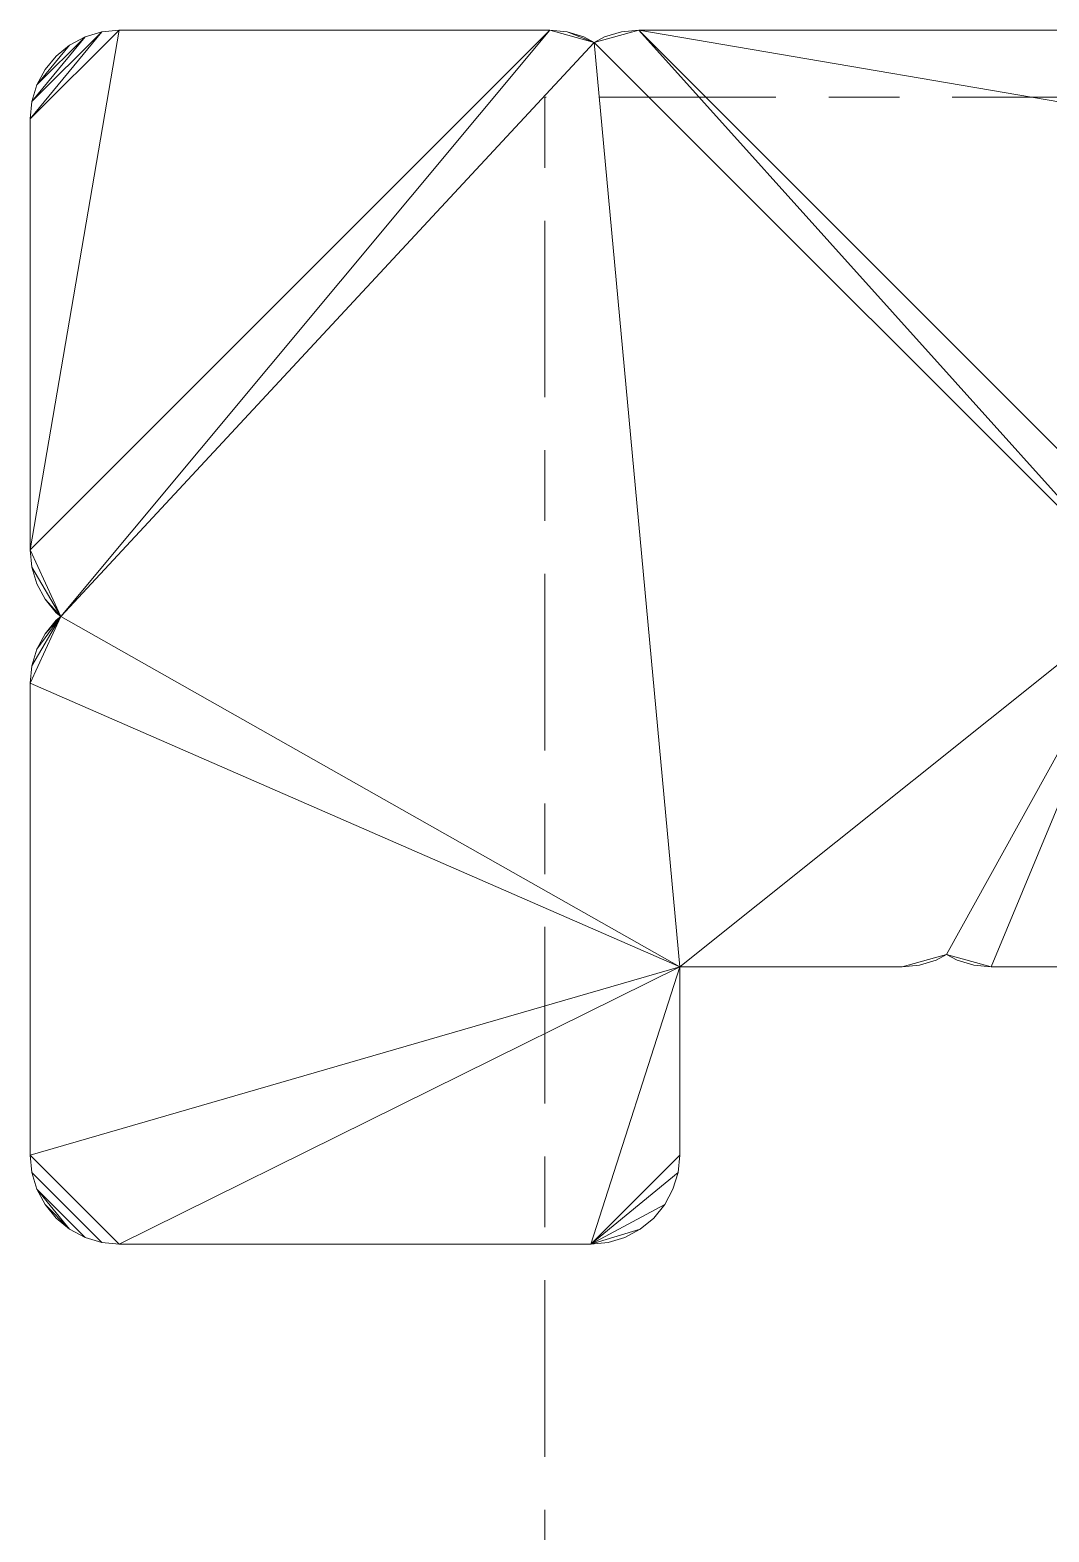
# Model space of a CAD drawing. Header units: millimetres. Extents: x -38221 to 49500, y -52000 to 43639.
# Drawn here: x -18721 to -9559, y -1045 to 12458 of the extents above; entities that cross this region are included whole.
import ezdxf

# ---------------------------------------------------------------- set-up
doc = ezdxf.new("R2010")
doc.units = ezdxf.units.MM
doc.linetypes.add('Centro _1_', pattern=[3175, 635, -476.25, 1587.5, -476.25])
doc.layers.add('A-FLOR-LEVL-OTLN', color=51, linetype='Continuous', lineweight=9)
doc.layers.add('A-MASS-____-OTLN', color=70, linetype='Continuous', lineweight=9)

msp = doc.modelspace()

# ---------------------------------------------------------------- linework, layer by layer
at = {"layer": 'A-FLOR-LEVL-OTLN', "linetype": 'Centro _1_'}
for p, q in [((-14091, 11855), (-14091, -11741)), ((14496, 11855), (-14091, 11855)), ((-14091, 11855, 4000), (-14091, -11741, 4000)), ((14496, 11855, 4000), (-14091, 11855, 4000))]:
    msp.add_line(p, q, dxfattribs=at)

# ---------------------------------------------------------------- meshes
at = {"layer": 'A-MASS-____-OTLN', "transparency": 33554560}
mesh = msp.add_polyface(dxfattribs=at)
corners = [(-18721, 6585, 3200), (-18721, 2342, 3200), (-18706, 2186, 3200), (-18660, 2036, 3200), (-18586, 1898, 3200), (-18487, 1777, 3200), (-18366, 1677, 3200), (-18227, 1603, 3200), (-18077, 1558, 3200), (-17921, 1542, 3200), (-13679, 1542, 3200), (-13523, 1558, 3200), (-13373, 1603, 3200), (-13234, 1677, 3200), (-13113, 1777, 3200), (-13014, 1898, 3200), (-12940, 2036, 3200), (-12894, 2186, 3200), (-12879, 2342, 3200), (-12879, 4035, 3200), (-10879, 4035, 3200), (-10723, 4050, 3200), (-10573, 4096, 3200), (-10479, 4146, 3200), (-10385, 4096, 3200), (-10235, 4050, 3200), (-10079, 4035, 3200), (-8079, 4035, 3200), (-7923, 4050, 3200), (-7773, 4096, 3200), (-7634, 4170, 3200), (-7513, 4269, 3200), (-7414, 4390, 3200), (-7340, 4529, 3200), (-7294, 4679, 3200), (-7279, 4835, 3200), (-7279, 6585, 3200), (-7294, 6741, 3200), (-7340, 6891, 3200), (-7414, 7029, 3200), (-7513, 7151, 3200), (-7634, 7250, 3200), (-7773, 7324, 3200), (-7923, 7369, 3200), (-8079, 7385, 3200), (-8686, 7385, 3200), (-8636, 7479, 3200), (-8591, 7629, 3200), (-8575, 7785, 3200), (-8575, 11658, 3200), (-8591, 11814, 3200), (-8636, 11964, 3200), (-8710, 12102, 3200), (-8810, 12223, 3200), (-8931, 12323, 3200), (-9069, 12397, 3200), (-9219, 12442, 3200), (-9375, 12458, 3200), (-13248, 12458, 3200), (-13404, 12442, 3200), (-13554, 12397, 3200), (-13648, 12347, 3200), (-13742, 12397, 3200), (-13892, 12442, 3200), (-14048, 12458, 3200), (-17921, 12458, 3200), (-18077, 12442, 3200), (-18227, 12397, 3200), (-18366, 12323, 3200), (-18487, 12223, 3200), (-18586, 12102, 3200), (-18660, 11964, 3200), (-18706, 11814, 3200), (-18721, 11658, 3200), (-18721, 7785, 3200), (-18706, 7629, 3200), (-18660, 7479, 3200), (-18586, 7340, 3200), (-18487, 7219, 3200), (-18445, 7185, 3200), (-18487, 7151, 3200), (-18586, 7029, 3200), (-18660, 6891, 3200), (-18706, 6741, 3200)]
mesh.append_faces([[corners[k] for k in face] for face in [(6, 3, 4, 5), (34, 31, 32, 33)]], dxfattribs={"vtx0": -1})
mesh.append_faces([[corners[k] for k in face] for face in [(35, 31, 34)]], dxfattribs={"vtx0": -1, "vtx1": -1})
mesh.append_faces([[corners[k] for k in face] for face in [(23, 26, 45), (61, 19, 45)]], dxfattribs={"vtx0": -1, "vtx1": -1, "vtx2": -1})
mesh.append_faces([[corners[k] for k in face] for face in [(79, 19, 61, 64), (58, 61, 45, 48)]], dxfattribs={"vtx0": -1, "vtx1": -1, "vtx2": -1, "vtx3": -1})
mesh.append_faces([[corners[k] for k in face] for face in [(19, 9, 10, 18), (65, 73, 74, 64), (45, 35, 36, 44), (58, 48, 49), (56, 51, 52, 55), (57, 50, 51, 56)]], dxfattribs={"vtx0": -1, "vtx2": -1})
mesh.append_faces([[corners[k] for k in face] for face in [(19, 0, 1, 9), (79, 83, 0, 19), (45, 19, 20, 23), (45, 26, 27, 35)]], dxfattribs={"vtx0": -1, "vtx2": -1, "vtx3": -1})
mesh.append_faces([[corners[k] for k in face] for face in [(79, 75, 76, 77), (10, 15, 16, 17), (35, 29, 30, 31), (36, 40, 41, 42), (36, 38, 39, 40)]], dxfattribs={"vtx0": -1, "vtx3": -1})
mesh.append_faces([[corners[k] for k in face] for face in [(80, 81, 79), (78, 79, 77), (47, 48, 45, 46)]], dxfattribs={"vtx1": -1})
mesh.append_faces([[corners[k] for k in face] for face in [(82, 83, 79, 81), (6, 7, 3), (14, 15, 10, 13), (65, 66, 73), (17, 18, 10), (28, 29, 35, 27), (43, 44, 36, 42)]], dxfattribs={"vtx1": -1, "vtx2": -1})
mesh.append_faces([[corners[k] for k in face] for face in [(74, 75, 79, 64)]], dxfattribs={"vtx1": -1, "vtx2": -1, "vtx3": -1})
mesh.append_faces([[corners[k] for k in face] for face in [(1, 2, 8, 9), (2, 3, 7, 8), (71, 72, 67, 68), (72, 73, 66, 67), (49, 50, 57, 58)]], dxfattribs={"vtx1": -1, "vtx3": -1})
mesh.append_faces([[corners[k] for k in face] for face in [(59, 60, 61, 58), (21, 22, 23, 20), (53, 54, 55, 52), (36, 37, 38)]], dxfattribs={"vtx2": -1})
mesh.append_faces([[corners[k] for k in face] for face in [(10, 11, 12, 13), (68, 69, 70, 71), (61, 62, 63, 64), (23, 24, 25, 26)]], dxfattribs={"vtx3": -1})
mesh = msp.add_polyface(dxfattribs=at)
corners = [(-18721, 6585), (-18706, 6741), (-18660, 6891), (-18586, 7029), (-18487, 7151), (-18445, 7185), (-18487, 7219), (-18586, 7340), (-18660, 7479), (-18706, 7629), (-18721, 7785), (-18721, 11658), (-18706, 11814), (-18660, 11964), (-18586, 12102), (-18487, 12223), (-18366, 12323), (-18227, 12397), (-18077, 12442), (-17921, 12458), (-14048, 12458), (-13892, 12442), (-13742, 12397), (-13648, 12347), (-13554, 12397), (-13404, 12442), (-13248, 12458), (-9375, 12458), (-9219, 12442), (-9069, 12397), (-8931, 12323), (-8810, 12223), (-8710, 12102), (-8636, 11964), (-8591, 11814), (-8575, 11658), (-8575, 7785), (-8591, 7629), (-8636, 7479), (-8686, 7385), (-8079, 7385), (-7923, 7369), (-7773, 7324), (-7634, 7250), (-7513, 7151), (-7414, 7029), (-7340, 6891), (-7294, 6741), (-7279, 6585), (-7279, 4835), (-7294, 4679), (-7340, 4529), (-7414, 4390), (-7513, 4269), (-7634, 4170), (-7773, 4096), (-7923, 4050), (-8079, 4035), (-10079, 4035), (-10235, 4050), (-10385, 4096), (-10479, 4146), (-10573, 4096), (-10723, 4050), (-10879, 4035), (-12879, 4035), (-12879, 2342), (-12894, 2186), (-12940, 2036), (-13014, 1898), (-13113, 1777), (-13234, 1677), (-13373, 1603), (-13523, 1558), (-13679, 1542), (-17921, 1542), (-18077, 1558), (-18227, 1603), (-18366, 1677), (-18487, 1777), (-18586, 1898), (-18660, 2036), (-18706, 2186), (-18721, 2342)]
mesh.append_faces([[corners[k] for k in face] for face in [(39, 36, 37, 38), (80, 78, 79)]], dxfattribs={"vtx0": -1})
mesh.append_faces([[corners[k] for k in face] for face in [(50, 53, 49), (17, 13, 16)]], dxfattribs={"vtx0": -1, "vtx1": -1})
mesh.append_faces([[corners[k] for k in face] for face in [(58, 61, 39, 57), (36, 39, 26, 35), (39, 23, 26)]], dxfattribs={"vtx0": -1, "vtx1": -1, "vtx2": -1})
mesh.append_faces([[corners[k] for k in face] for face in [(23, 39, 65, 5)]], dxfattribs={"vtx0": -1, "vtx1": -1, "vtx2": -1, "vtx3": -1})
mesh.append_faces([[corners[k] for k in face] for face in [(39, 61, 64, 65), (23, 5, 20, 21)]], dxfattribs={"vtx0": -1, "vtx1": -1, "vtx3": -1})
mesh.append_faces([[corners[k] for k in face] for face in [(35, 26, 27, 34), (83, 75, 76, 82), (82, 76, 77, 81), (81, 77, 78, 80), (11, 18, 19, 10)]], dxfattribs={"vtx0": -1, "vtx2": -1})
mesh.append_faces([[corners[k] for k in face] for face in [(39, 48, 49, 57), (65, 74, 75, 83), (65, 83, 0, 5), (10, 19, 20, 5)]], dxfattribs={"vtx0": -1, "vtx2": -1, "vtx3": -1})
mesh.append_faces([[corners[k] for k in face] for face in [(49, 53, 54, 55), (49, 55, 56, 57), (74, 67, 68, 69), (5, 7, 8, 9)]], dxfattribs={"vtx0": -1, "vtx3": -1})
mesh.append_faces([[corners[k] for k in face] for face in [(63, 64, 61, 62), (22, 23, 21)]], dxfattribs={"vtx1": -1})
mesh.append_faces([[corners[k] for k in face] for face in [(66, 67, 74, 65), (44, 45, 48, 43), (42, 43, 48, 41), (40, 41, 48, 39), (70, 71, 74, 69), (1, 2, 5, 0), (9, 10, 5), (11, 12, 18)]], dxfattribs={"vtx1": -1, "vtx2": -1})
mesh.append_faces([[corners[k] for k in face] for face in [(33, 34, 27, 28), (28, 29, 32, 33), (17, 18, 12, 13)]], dxfattribs={"vtx1": -1, "vtx3": -1})
mesh.append_faces([[corners[k] for k in face] for face in [(59, 60, 61, 58), (46, 47, 48, 45), (72, 73, 74, 71), (3, 4, 5, 2), (14, 15, 16, 13), (5, 6, 7)]], dxfattribs={"vtx2": -1})
mesh.append_faces([[corners[k] for k in face] for face in [(50, 51, 52, 53), (29, 30, 31, 32), (23, 24, 25, 26)]], dxfattribs={"vtx3": -1})
mesh = msp.add_polyface(dxfattribs=at)
corners = [(-18227, 12397, 3200), (-18077, 12442, 3200), (-18077, 12442), (-18227, 12397)]
mesh.append_faces([[corners[k] for k in face] for face in [(3, 0, 1, 2)]])
mesh = msp.add_polyface(dxfattribs=at)
corners = [(-18077, 12442, 3200), (-17921, 12458, 3200), (-17921, 12458), (-18077, 12442)]
mesh.append_faces([[corners[k] for k in face] for face in [(0, 1, 2, 3)]])
mesh = msp.add_polyface(dxfattribs=at)
corners = [(-17921, 12458, 3200), (-14048, 12458, 3200), (-14048, 12458), (-17921, 12458)]
mesh.append_faces([[corners[k] for k in face] for face in [(0, 1, 2, 3)]])
mesh = msp.add_polyface(dxfattribs=at)
corners = [(-14048, 12458, 3200), (-13892, 12442, 3200), (-13892, 12442), (-14048, 12458)]
mesh.append_faces([[corners[k] for k in face] for face in [(3, 0, 1, 2)]])
mesh = msp.add_polyface(dxfattribs=at)
corners = [(-13892, 12442, 3200), (-13742, 12397, 3200), (-13742, 12397), (-13892, 12442)]
mesh.append_faces([[corners[k] for k in face] for face in [(0, 1, 2, 3)]])
mesh = msp.add_polyface(dxfattribs=at)
corners = [(-13554, 12397, 3200), (-13404, 12442, 3200), (-13404, 12442), (-13554, 12397)]
mesh.append_faces([[corners[k] for k in face] for face in [(0, 1, 2, 3)]])
mesh = msp.add_polyface(dxfattribs=at)
corners = [(-13404, 12442, 3200), (-13248, 12458, 3200), (-13248, 12458), (-13404, 12442)]
mesh.append_faces([[corners[k] for k in face] for face in [(0, 1, 2, 3)]])
mesh = msp.add_polyface(dxfattribs=at)
corners = [(-13248, 12458, 3200), (-9375, 12458, 3200), (-9375, 12458), (-13248, 12458)]
mesh.append_faces([[corners[k] for k in face] for face in [(0, 1, 2, 3)]])
mesh = msp.add_polyface(dxfattribs=at)
corners = [(-18487, 12223, 3200), (-18366, 12323, 3200), (-18366, 12323), (-18487, 12223)]
mesh.append_faces([[corners[k] for k in face] for face in [(3, 0, 1, 2)]])
mesh = msp.add_polyface(dxfattribs=at)
corners = [(-18366, 12323, 3200), (-18227, 12397, 3200), (-18227, 12397), (-18366, 12323)]
mesh.append_faces([[corners[k] for k in face] for face in [(0, 1, 2, 3)]])
mesh = msp.add_polyface(dxfattribs=at)
corners = [(-13742, 12397, 3200), (-13648, 12347, 3200), (-13648, 12347), (-13742, 12397)]
mesh.append_faces([[corners[k] for k in face] for face in [(3, 0, 1, 2)]])
mesh = msp.add_polyface(dxfattribs=at)
corners = [(-13648, 12347, 3200), (-13554, 12397, 3200), (-13554, 12397), (-13648, 12347)]
mesh.append_faces([[corners[k] for k in face] for face in [(0, 1, 2, 3)]])
mesh = msp.add_polyface(dxfattribs=at)
corners = [(-18586, 12102, 3200), (-18487, 12223, 3200), (-18487, 12223), (-18586, 12102)]
mesh.append_faces([[corners[k] for k in face] for face in [(0, 1, 2, 3)]])
mesh = msp.add_polyface(dxfattribs=at)
corners = [(-18660, 11964, 3200), (-18586, 12102, 3200), (-18586, 12102), (-18660, 11964)]
mesh.append_faces([[corners[k] for k in face] for face in [(3, 0, 1, 2)]])
mesh = msp.add_polyface(dxfattribs=at)
corners = [(-18706, 11814, 3200), (-18660, 11964, 3200), (-18660, 11964), (-18706, 11814)]
mesh.append_faces([[corners[k] for k in face] for face in [(0, 1, 2, 3)]])
mesh = msp.add_polyface(dxfattribs=at)
corners = [(-18721, 11658, 3200), (-18706, 11814, 3200), (-18706, 11814), (-18721, 11658)]
mesh.append_faces([[corners[k] for k in face] for face in [(0, 1, 2, 3)]])
mesh = msp.add_polyface(dxfattribs=at)
corners = [(-18721, 7785, 3200), (-18721, 11658, 3200), (-18721, 11658), (-18721, 7785)]
mesh.append_faces([[corners[k] for k in face] for face in [(0, 1, 2, 3)]])
mesh = msp.add_polyface(dxfattribs=at)
corners = [(-18706, 7629, 3200), (-18721, 7785, 3200), (-18721, 7785), (-18706, 7629)]
mesh.append_faces([[corners[k] for k in face] for face in [(0, 1, 2, 3)]])
mesh = msp.add_polyface(dxfattribs=at)
corners = [(-18660, 7479, 3200), (-18706, 7629, 3200), (-18706, 7629), (-18660, 7479)]
mesh.append_faces([[corners[k] for k in face] for face in [(0, 1, 2, 3)]])
mesh = msp.add_polyface(dxfattribs=at)
corners = [(-18586, 7340, 3200), (-18660, 7479, 3200), (-18660, 7479), (-18586, 7340)]
mesh.append_faces([[corners[k] for k in face] for face in [(0, 1, 2, 3)]])
mesh = msp.add_polyface(dxfattribs=at)
corners = [(-18487, 7219, 3200), (-18586, 7340, 3200), (-18586, 7340), (-18487, 7219)]
mesh.append_faces([[corners[k] for k in face] for face in [(0, 1, 2, 3)]])
mesh = msp.add_polyface(dxfattribs=at)
corners = [(-18445, 7185, 3200), (-18487, 7219, 3200), (-18487, 7219), (-18445, 7185)]
mesh.append_faces([[corners[k] for k in face] for face in [(0, 1, 2, 3)]])
mesh = msp.add_polyface(dxfattribs=at)
corners = [(-18487, 7151, 3200), (-18445, 7185, 3200), (-18445, 7185), (-18487, 7151)]
mesh.append_faces([[corners[k] for k in face] for face in [(0, 1, 2, 3)]])
mesh = msp.add_polyface(dxfattribs=at)
corners = [(-18660, 6891, 3200), (-18586, 7029, 3200), (-18586, 7029), (-18660, 6891)]
mesh.append_faces([[corners[k] for k in face] for face in [(3, 0, 1, 2)]])
mesh = msp.add_polyface(dxfattribs=at)
corners = [(-18586, 7029, 3200), (-18487, 7151, 3200), (-18487, 7151), (-18586, 7029)]
mesh.append_faces([[corners[k] for k in face] for face in [(0, 1, 2, 3)]])
mesh = msp.add_polyface(dxfattribs=at)
corners = [(-18706, 6741, 3200), (-18660, 6891, 3200), (-18660, 6891), (-18706, 6741)]
mesh.append_faces([[corners[k] for k in face] for face in [(0, 1, 2, 3)]])
mesh = msp.add_polyface(dxfattribs=at)
corners = [(-18721, 6585, 3200), (-18706, 6741, 3200), (-18706, 6741), (-18721, 6585)]
mesh.append_faces([[corners[k] for k in face] for face in [(0, 1, 2, 3)]])
mesh = msp.add_polyface(dxfattribs=at)
corners = [(-18721, 2342, 3200), (-18721, 6585, 3200), (-18721, 6585), (-18721, 2342)]
mesh.append_faces([[corners[k] for k in face] for face in [(0, 1, 2, 3)]])
mesh = msp.add_polyface(dxfattribs=at)
corners = [(-10573, 4096, 3200), (-10723, 4050, 3200), (-10723, 4050), (-10573, 4096)]
mesh.append_faces([[corners[k] for k in face] for face in [(0, 1, 2, 3)]])
mesh = msp.add_polyface(dxfattribs=at)
corners = [(-10479, 4146, 3200), (-10573, 4096, 3200), (-10573, 4096), (-10479, 4146)]
mesh.append_faces([[corners[k] for k in face] for face in [(0, 1, 2, 3)]])
mesh = msp.add_polyface(dxfattribs=at)
corners = [(-10385, 4096, 3200), (-10479, 4146, 3200), (-10479, 4146), (-10385, 4096)]
mesh.append_faces([[corners[k] for k in face] for face in [(3, 0, 1, 2)]])
mesh = msp.add_polyface(dxfattribs=at)
corners = [(-10235, 4050, 3200), (-10385, 4096, 3200), (-10385, 4096), (-10235, 4050)]
mesh.append_faces([[corners[k] for k in face] for face in [(0, 1, 2, 3)]])
mesh = msp.add_polyface(dxfattribs=at)
corners = [(-12879, 4035, 3200), (-12879, 2342, 3200), (-12879, 2342), (-12879, 4035)]
mesh.append_faces([[corners[k] for k in face] for face in [(0, 1, 2, 3)]])
mesh = msp.add_polyface(dxfattribs=at)
corners = [(-10879, 4035, 3200), (-12879, 4035, 3200), (-12879, 4035), (-10879, 4035)]
mesh.append_faces([[corners[k] for k in face] for face in [(0, 1, 2, 3)]])
mesh = msp.add_polyface(dxfattribs=at)
corners = [(-10723, 4050, 3200), (-10879, 4035, 3200), (-10879, 4035), (-10723, 4050)]
mesh.append_faces([[corners[k] for k in face] for face in [(3, 0, 1, 2)]])
mesh = msp.add_polyface(dxfattribs=at)
corners = [(-10079, 4035, 3200), (-10235, 4050, 3200), (-10235, 4050), (-10079, 4035)]
mesh.append_faces([[corners[k] for k in face] for face in [(3, 0, 1, 2)]])
mesh = msp.add_polyface(dxfattribs=at)
corners = [(-8079, 4035, 3200), (-10079, 4035, 3200), (-10079, 4035), (-8079, 4035)]
mesh.append_faces([[corners[k] for k in face] for face in [(3, 0, 1, 2)]])
mesh = msp.add_polyface(dxfattribs=at)
corners = [(-18706, 2186, 3200), (-18721, 2342, 3200), (-18721, 2342), (-18706, 2186)]
mesh.append_faces([[corners[k] for k in face] for face in [(0, 1, 2, 3)]])
mesh = msp.add_polyface(dxfattribs=at)
corners = [(-12879, 2342, 3200), (-12894, 2186, 3200), (-12894, 2186), (-12879, 2342)]
mesh.append_faces([[corners[k] for k in face] for face in [(0, 1, 2, 3)]])
mesh = msp.add_polyface(dxfattribs=at)
corners = [(-18660, 2036, 3200), (-18706, 2186, 3200), (-18706, 2186), (-18660, 2036)]
mesh.append_faces([[corners[k] for k in face] for face in [(0, 1, 2, 3)]])
mesh = msp.add_polyface(dxfattribs=at)
corners = [(-12894, 2186, 3200), (-12940, 2036, 3200), (-12940, 2036), (-12894, 2186)]
mesh.append_faces([[corners[k] for k in face] for face in [(0, 1, 2, 3)]])
mesh = msp.add_polyface(dxfattribs=at)
corners = [(-18586, 1898, 3200), (-18660, 2036, 3200), (-18660, 2036), (-18586, 1898)]
mesh.append_faces([[corners[k] for k in face] for face in [(0, 1, 2, 3)]])
mesh = msp.add_polyface(dxfattribs=at)
corners = [(-12940, 2036, 3200), (-13014, 1898, 3200), (-13014, 1898), (-12940, 2036)]
mesh.append_faces([[corners[k] for k in face] for face in [(0, 1, 2, 3)]])
mesh = msp.add_polyface(dxfattribs=at)
corners = [(-18487, 1777, 3200), (-18586, 1898, 3200), (-18586, 1898), (-18487, 1777)]
mesh.append_faces([[corners[k] for k in face] for face in [(0, 1, 2, 3)]])
mesh = msp.add_polyface(dxfattribs=at)
corners = [(-13014, 1898, 3200), (-13113, 1777, 3200), (-13113, 1777), (-13014, 1898)]
mesh.append_faces([[corners[k] for k in face] for face in [(0, 1, 2, 3)]])
mesh = msp.add_polyface(dxfattribs=at)
corners = [(-18366, 1677, 3200), (-18487, 1777, 3200), (-18487, 1777), (-18366, 1677)]
mesh.append_faces([[corners[k] for k in face] for face in [(0, 1, 2, 3)]])
mesh = msp.add_polyface(dxfattribs=at)
corners = [(-13113, 1777, 3200), (-13234, 1677, 3200), (-13234, 1677), (-13113, 1777)]
mesh.append_faces([[corners[k] for k in face] for face in [(0, 1, 2, 3)]])
mesh = msp.add_polyface(dxfattribs=at)
corners = [(-18227, 1603, 3200), (-18366, 1677, 3200), (-18366, 1677), (-18227, 1603)]
mesh.append_faces([[corners[k] for k in face] for face in [(3, 0, 1, 2)]])
mesh = msp.add_polyface(dxfattribs=at)
corners = [(-13234, 1677, 3200), (-13373, 1603, 3200), (-13373, 1603), (-13234, 1677)]
mesh.append_faces([[corners[k] for k in face] for face in [(0, 1, 2, 3)]])
mesh = msp.add_polyface(dxfattribs=at)
corners = [(-18077, 1558, 3200), (-18227, 1603, 3200), (-18227, 1603), (-18077, 1558)]
mesh.append_faces([[corners[k] for k in face] for face in [(3, 0, 1, 2)]])
mesh = msp.add_polyface(dxfattribs=at)
corners = [(-17921, 1542, 3200), (-18077, 1558, 3200), (-18077, 1558), (-17921, 1542)]
mesh.append_faces([[corners[k] for k in face] for face in [(3, 0, 1, 2)]])
mesh = msp.add_polyface(dxfattribs=at)
corners = [(-13679, 1542, 3200), (-17921, 1542, 3200), (-17921, 1542), (-13679, 1542)]
mesh.append_faces([[corners[k] for k in face] for face in [(0, 1, 2, 3)]])
mesh = msp.add_polyface(dxfattribs=at)
corners = [(-13523, 1558, 3200), (-13679, 1542, 3200), (-13679, 1542), (-13523, 1558)]
mesh.append_faces([[corners[k] for k in face] for face in [(0, 1, 2, 3)]])
mesh = msp.add_polyface(dxfattribs=at)
corners = [(-13373, 1603, 3200), (-13523, 1558, 3200), (-13523, 1558), (-13373, 1603)]
mesh.append_faces([[corners[k] for k in face] for face in [(0, 1, 2, 3)]])

doc.saveas('drawing.dxf')
